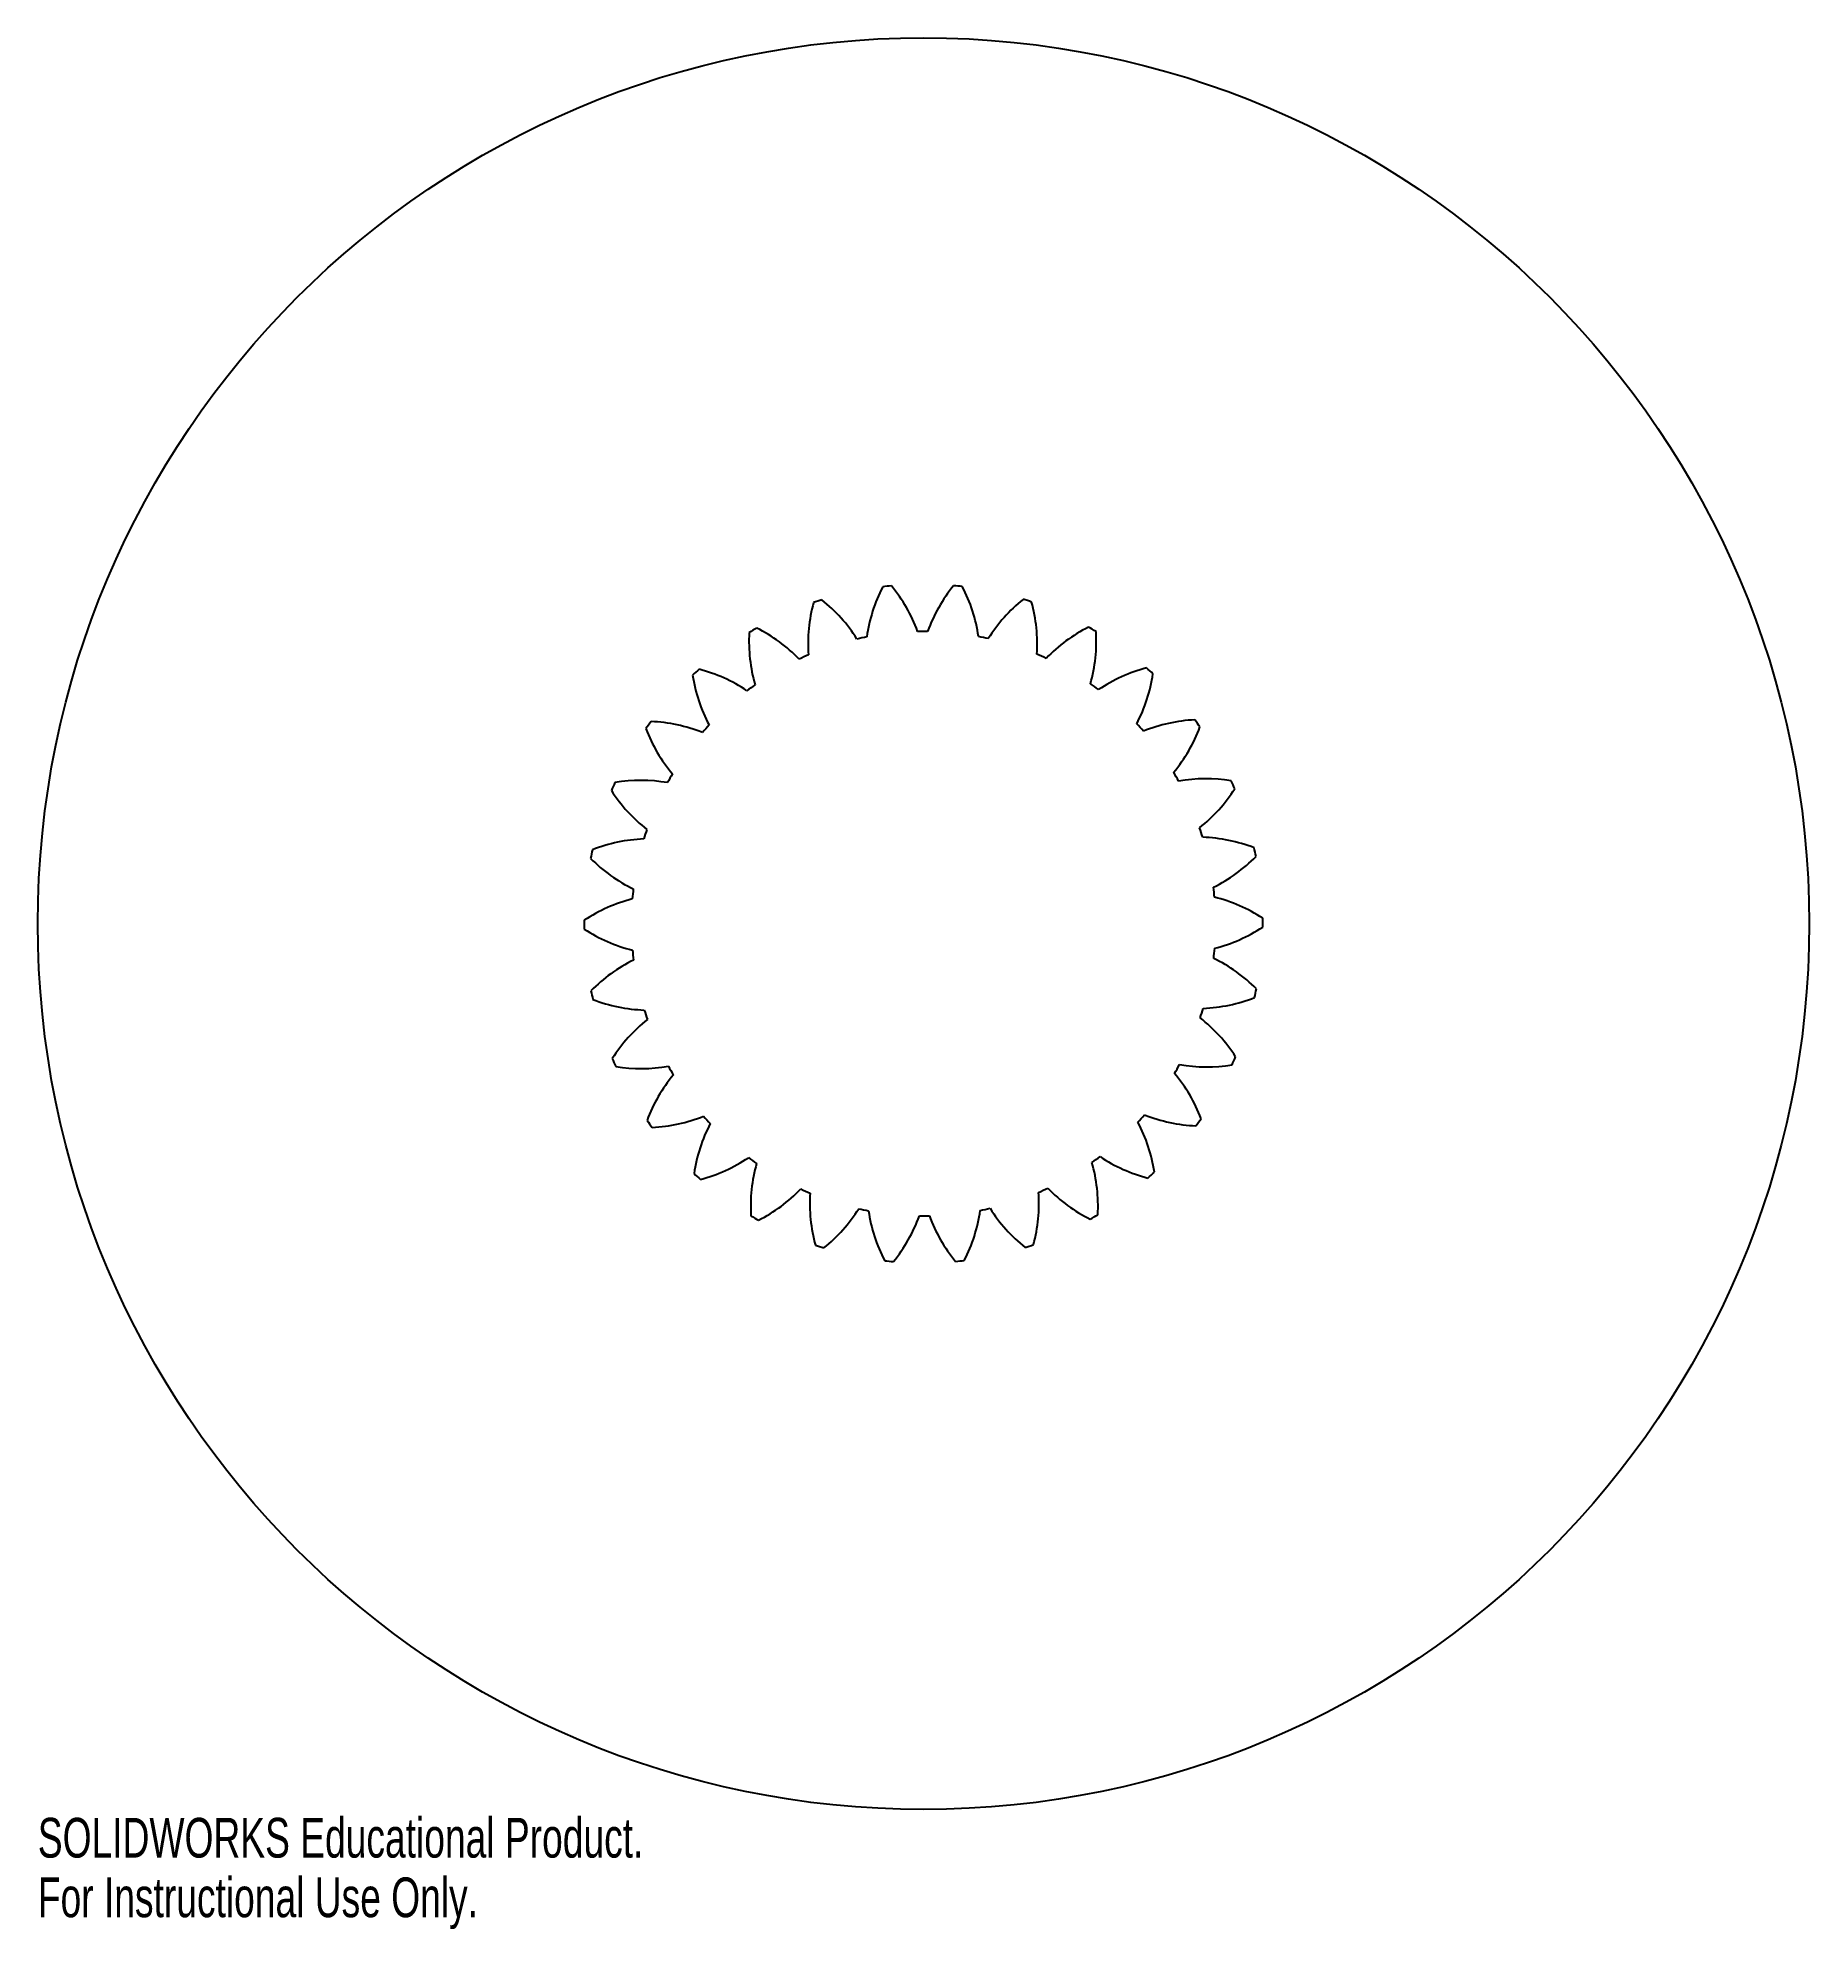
# Model space of a CAD drawing. Header units: inches. Extents: x -4.24 to 4.24, y -4.82 to 4.24.
import ezdxf

# ---------------------------------------------------------------- set-up
doc = ezdxf.new("R2010")
doc.units = ezdxf.units.IN
doc.header["$MEASUREMENT"] = 0
doc.styles.add('SLDTEXTSTYLE0', font='TXT', dxfattribs={"width": 0.7})

msp = doc.modelspace()

# ---------------------------------------------------------------- linework, layer by layer
at = {"color": 7, "linetype": 'Continuous'}
msp.add_circle((0, 0), 4.2426, dxfattribs=at)
for centre, radius, start, end in [((0, 0), 1.6251, 107.43037, 108.91252), ((-0.9529, 0.9628), 0.75, 32.26789, 51.5784), ((0.4713, 1.27), 0.75, 152.7645, 172.075), ((0, 0), 1.6251, 95.43037, 96.91252), ((-0.7319, 1.1399), 0.75, 20.26789, 39.5784), ((0.725, 1.1443), 0.75, 140.7645, 160.075), ((0, 0), 1.6251, 83.43037, 84.91252), ((-0.4789, 1.2672), 0.75, 8.26789, 27.5784), ((0.9471, 0.9685), 0.75, 128.7645, 148.075), ((0, 0), 1.6251, 71.43037, 72.91252), ((-0.2049, 1.339), 0.75, 356.26789, 15.5784), ((0.1969, 1.3402), 0.75, 164.7645, 184.075), ((-0.086, 1.3519), 0.75, 176.7645, 196.075), ((0, 0), 1.6251, 119.43037, 120.91252), ((-1.1322, 0.7437), 0.75, 44.26789, 63.5784), ((0, 0), 1.4, 101.18499, 103.15791), ((0, 0), 1.4, 89.18499, 91.15791), ((0, 0), 1.4, 77.18499, 79.15791), ((1.1278, 0.7504), 0.75, 116.7645, 136.075), ((0, 0), 1.6251, 59.43037, 60.91252), ((0.0779, 1.3524), 0.75, 344.26789, 3.5784), ((0, 0), 1.4, 113.18499, 115.15791), ((0, 0), 1.4, 65.18499, 67.15791), ((0, 0), 1.6251, 131.43037, 132.91252), ((-0.3652, 1.3045), 0.75, 188.7645, 208.075), ((-1.2621, 0.492), 0.75, 56.26789, 75.5784), ((1.2591, 0.4996), 0.75, 104.7645, 124.075), ((0.3574, 1.3066), 0.75, 332.26789, 351.5784), ((0, 0), 1.6251, 47.43037, 48.91252), ((0, 0), 1.4, 125.18499, 127.15791), ((0, 0), 1.4, 53.18499, 55.15791), ((0, 0), 1.6251, 143.43037, 144.91252), ((-0.6285, 1.2), 0.75, 200.7645, 220.075), ((-1.3368, 0.2189), 0.75, 68.26789, 87.5784), ((0, 0), 1.4, 137.18499, 139.15791), ((0, 0), 1.4, 41.18499, 43.15791), ((1.3355, 0.2269), 0.75, 92.7645, 112.075), ((0.6213, 1.2038), 0.75, 320.26789, 339.5784), ((0, 0), 1.6251, 35.43037, 36.91252), ((0, 0), 1.6251, 155.43037, 156.91252), ((-0.8642, 1.0431), 0.75, 212.7645, 232.075), ((-1.3531, -0.0639), 0.75, 80.26789, 99.5784), ((0, 0), 1.4, 149.18499, 151.15791), ((0, 0), 1.4, 29.18499, 31.15791), ((1.3535, -0.0558), 0.75, 80.7645, 100.075), ((0.858, 1.0483), 0.75, 308.26789, 327.5784), ((0, 0), 1.6251, 23.43037, 24.91252), ((0, 0), 1.4, 17.18499, 19.15791), ((-1.3103, -0.3438), 0.75, 92.26789, 111.5784), ((0, 0), 1.4, 161.18499, 163.15791), ((1.3123, -0.3359), 0.75, 68.7645, 88.075), ((0, 0), 1.6251, 11.43037, 12.91252), ((0, 0), 1.6251, 167.43037, 168.91252), ((-1.0622, 0.8407), 0.75, 224.7645, 244.075), ((1.0572, 0.847), 0.75, 296.26789, 315.5784), ((-1.2102, -0.6087), 0.75, 104.26789, 123.5784), ((0, 0), 1.4, 173.18499, 175.15791), ((0, 0), 1.4, 5.18499, 7.15791), ((1.2138, -0.6014), 0.75, 56.7645, 76.075), ((0, 0), 1.6251, 179.43037, 180.91252), ((0, 0), 1.6251, 359.43037, 0.91252), ((-1.2138, 0.6014), 0.75, 236.7645, 256.075), ((1.2102, 0.6087), 0.75, 284.26789, 303.5784), ((-1.0572, -0.847), 0.75, 116.26789, 135.5784), ((0, 0), 1.4, 185.18499, 187.15791), ((0, 0), 1.4, 353.18499, 355.15791), ((1.0622, -0.8407), 0.75, 44.7645, 64.075), ((0, 0), 1.6251, 191.43037, 192.91252), ((1.3103, 0.3438), 0.75, 272.26789, 291.5784), ((0, 0), 1.6251, 347.43037, 348.91252), ((-1.3123, 0.3359), 0.75, 248.7645, 268.075), ((0, 0), 1.4, 197.18499, 199.15791), ((0, 0), 1.4, 341.18499, 343.15791), ((0.8642, -1.0431), 0.75, 32.7645, 52.075), ((-0.858, -1.0483), 0.75, 128.26789, 147.5784), ((0, 0), 1.6251, 203.43037, 204.91252), ((-1.3535, 0.0558), 0.75, 260.7645, 280.075), ((-0.6213, -1.2038), 0.75, 140.26789, 159.5784), ((0, 0), 1.4, 209.18499, 211.15791), ((0, 0), 1.4, 329.18499, 331.15791), ((0.6285, -1.2), 0.75, 20.7645, 40.075), ((1.3531, 0.0639), 0.75, 260.26789, 279.5784), ((0, 0), 1.6251, 335.43037, 336.91252), ((0, 0), 1.6251, 215.43037, 216.91252), ((-1.3355, -0.2269), 0.75, 272.7645, 292.075), ((-0.3574, -1.3066), 0.75, 152.26789, 171.5784), ((0, 0), 1.4, 221.18499, 223.15791), ((0, 0), 1.4, 317.18499, 319.15791), ((0.3652, -1.3045), 0.75, 8.7645, 28.075), ((1.3368, -0.2189), 0.75, 248.26789, 267.5784), ((0, 0), 1.6251, 323.43037, 324.91252), ((-1.2591, -0.4996), 0.75, 284.7645, 304.075), ((0, 0), 1.4, 233.18499, 235.15791), ((-0.0779, -1.3524), 0.75, 164.26789, 183.5784), ((0, 0), 1.4, 305.18499, 307.15791), ((0.086, -1.3519), 0.75, 356.7645, 16.075), ((1.2621, -0.492), 0.75, 236.26789, 255.5784), ((0, 0), 1.6251, 227.43037, 228.91252), ((0, 0), 1.4, 293.18499, 295.15791), ((1.1322, -0.7437), 0.75, 224.26789, 243.5784), ((0, 0), 1.6251, 311.43037, 312.91252), ((-1.1278, -0.7504), 0.75, 296.7645, 316.075), ((0, 0), 1.4, 245.18499, 247.15791), ((0.2049, -1.339), 0.75, 176.26789, 195.5784), ((-0.1969, -1.3402), 0.75, 344.7645, 4.075), ((0, 0), 1.6251, 239.43037, 240.91252), ((-0.9471, -0.9685), 0.75, 308.7645, 328.075), ((0, 0), 1.4, 257.18499, 259.15791), ((0.4789, -1.2672), 0.75, 188.26789, 207.5784), ((-0.725, -1.1443), 0.75, 320.7645, 340.075), ((0, 0), 1.4, 269.18499, 271.15791), ((0.7319, -1.1399), 0.75, 200.26789, 219.5784), ((-0.4713, -1.27), 0.75, 332.7645, 352.075), ((0, 0), 1.4, 281.18499, 283.15791), ((0.9529, -0.9628), 0.75, 212.26789, 231.5784), ((0, 0), 1.6251, 299.43037, 300.91252), ((0, 0), 1.6251, 287.43037, 288.91252), ((0, 0), 1.6251, 251.43037, 252.91252), ((0, 0), 1.6251, 263.43037, 264.91252), ((0, 0), 1.6251, 275.43037, 276.91252)]:
    msp.add_arc(centre, radius, start, end, dxfattribs=at)

# ---------------------------------------------------------------- texts
at = {"color": 7, "linetype": 'Continuous', "char_height": 0.1903, "attachment_point": 1, "style": 'SLDTEXTSTYLE0'}
for s, insert in [('SOLIDWORKS Educational Product.', (-4.2426, -4.2828)), ('For Instructional Use Only.', (-4.2426, -4.5682))]:
    msp.add_mtext(s, dxfattribs=dict(at, insert=insert))

doc.saveas('drawing.dxf')
